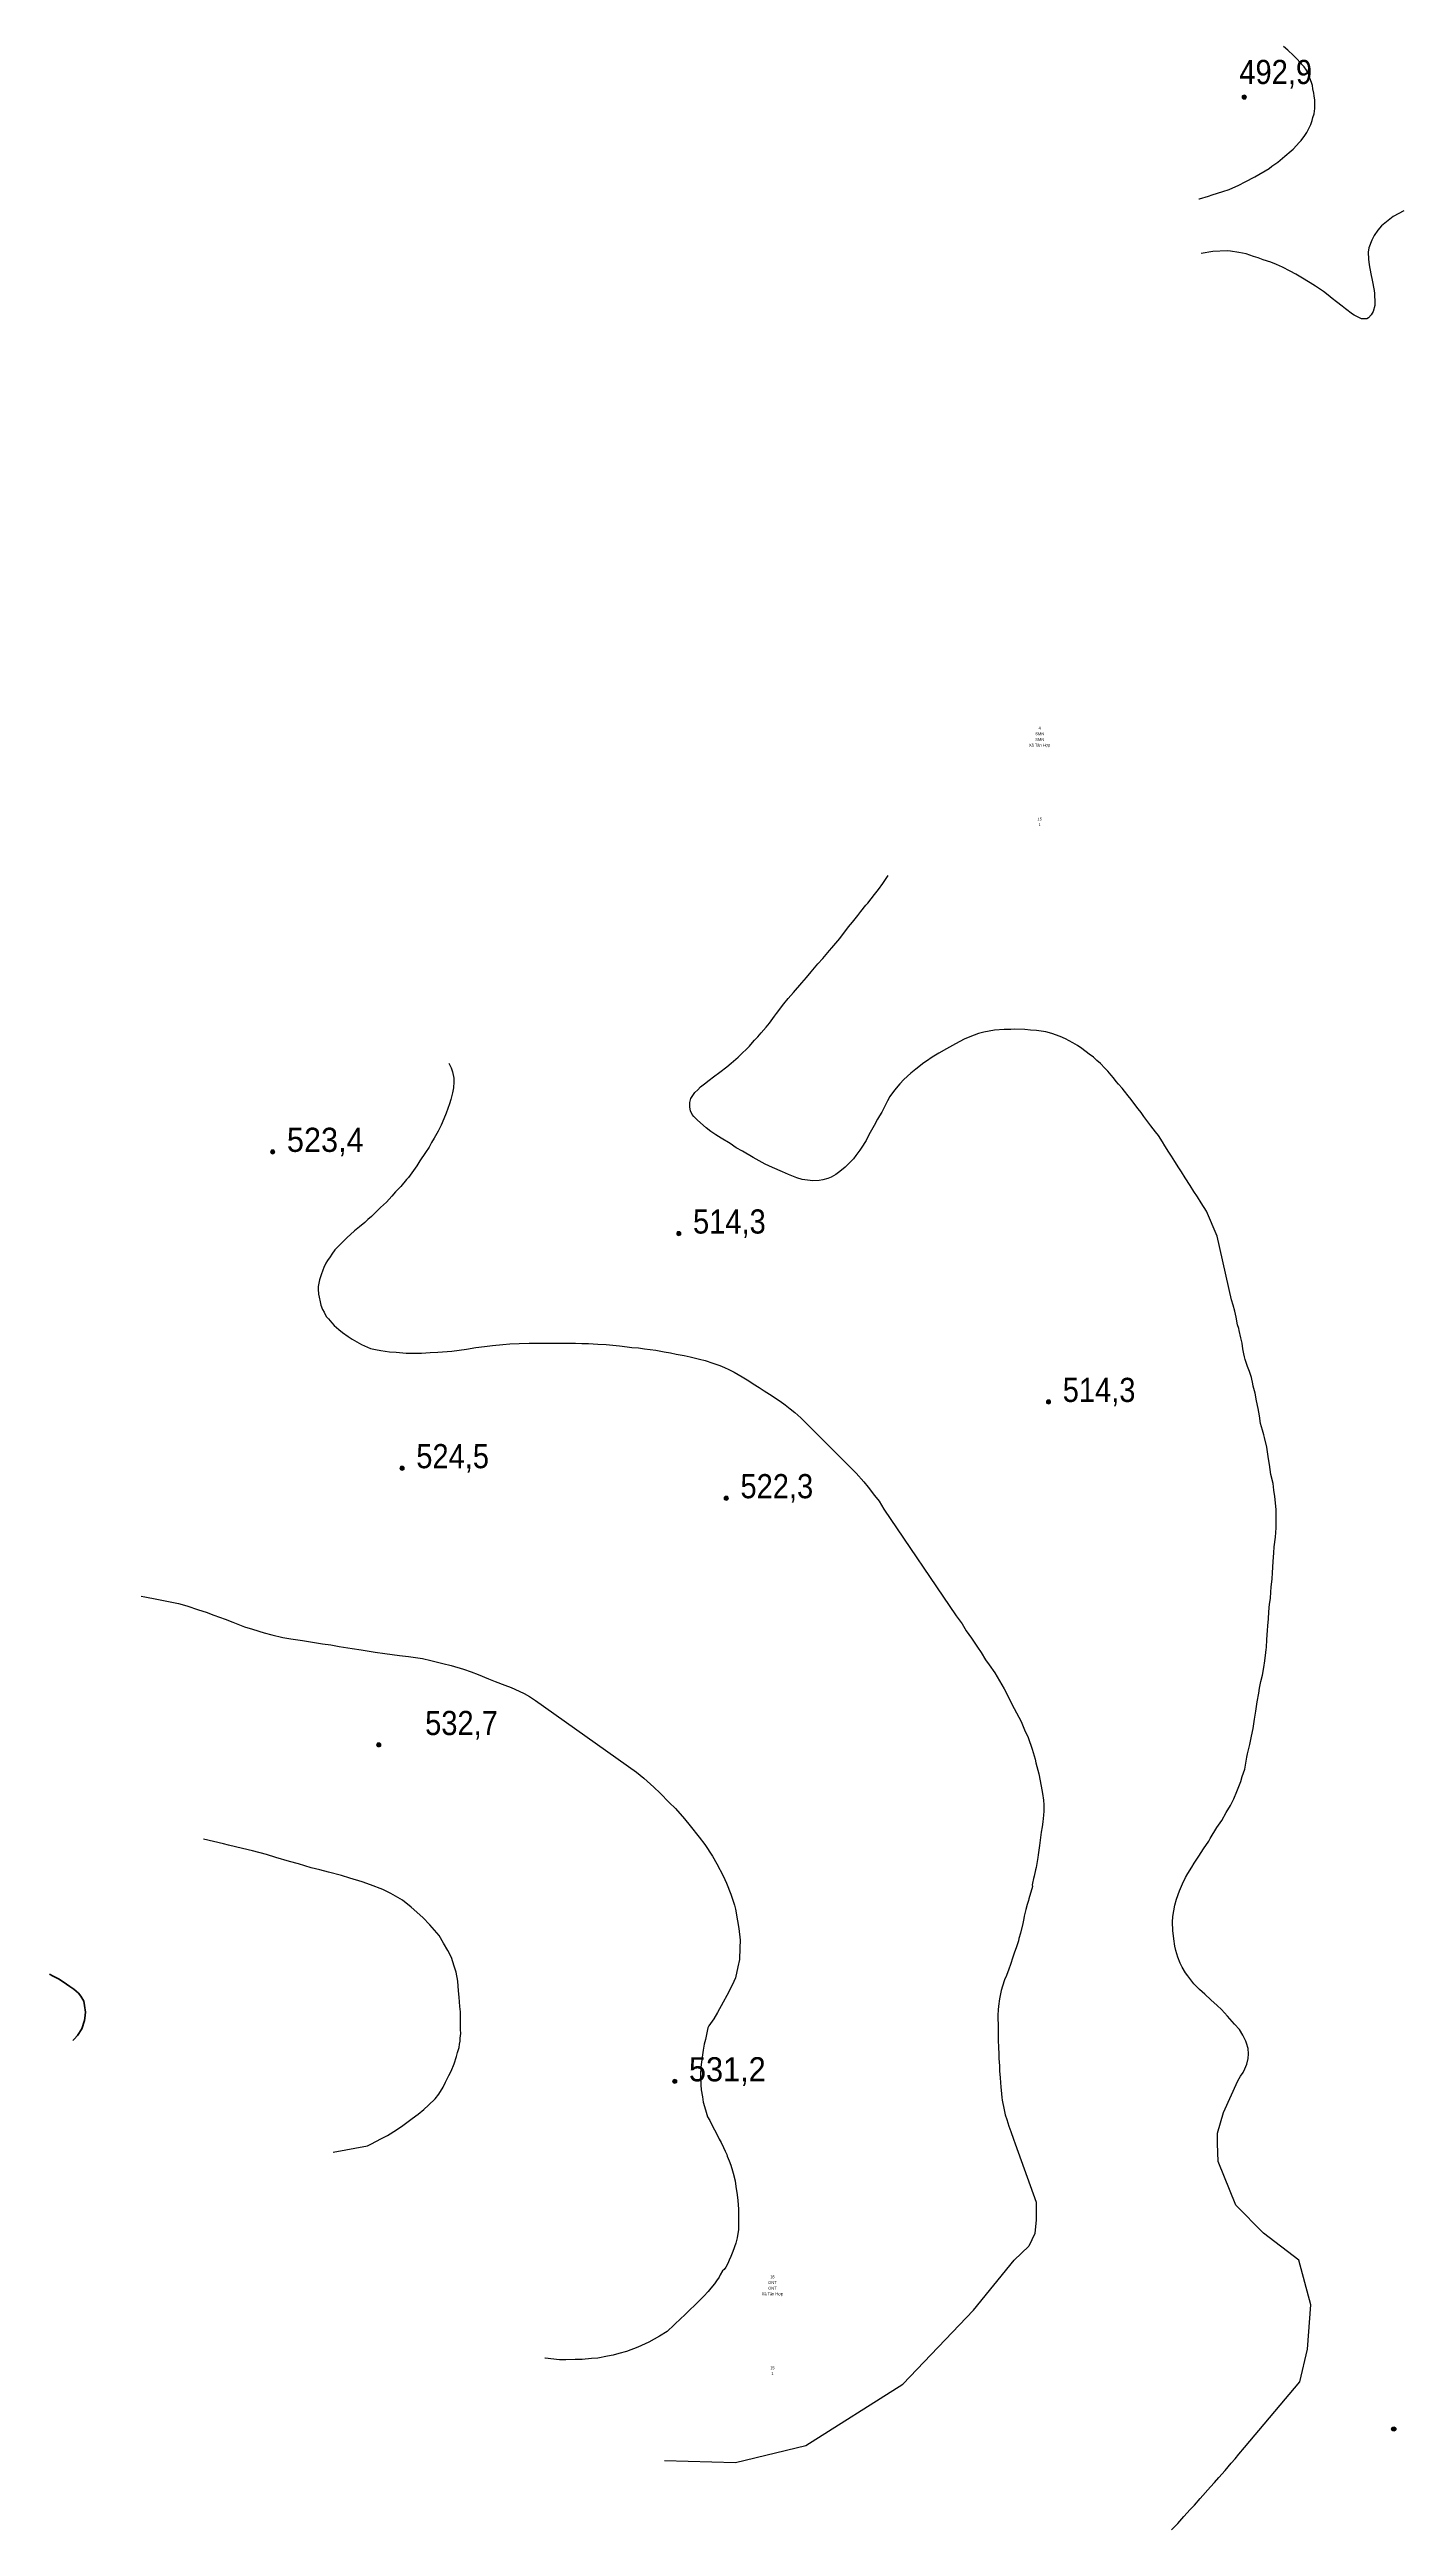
# Model space of a CAD drawing. Header units: metres. Extents: x 549268 to 556659, y 1838059 to 1844558.
# Drawn here: x 549268 to 550221, y 1841813 to 1843556 of the extents above; entities that cross this region are included whole.
import ezdxf
from ezdxf.enums import TextEntityAlignment as Align

# ---------------------------------------------------------------- set-up
doc = ezdxf.new("R2010")
doc.units = ezdxf.units.M
doc.header["$LTSCALE"] = 0.8
for name, color, linetype, lineweight in [('1', 7, 'Continuous', 25), ('2', 7, 'Continuous', 53), ('5', 7, 'Continuous', 13)]:
    doc.layers.add(name, color=color, linetype=linetype, lineweight=lineweight)
doc.layers.add('15', color=7, linetype='Continuous')

msp = doc.modelspace()

# ---------------------------------------------------------------- hatches: boundary and pattern name
at = {"layer": '5'}
for points in [[(550110.94, 1843522.55, 1), (550107.94, 1843522.55, 1)], [(549426.9, 1842780.1, 1), (549423.9, 1842780.1, 1)], [(549712.84, 1842722.62, 1), (549709.84, 1842722.62, 1)], [(549973.15, 1842604.1, 1), (549970.15, 1842604.1, 1)], [(549518, 1842557.45, 1), (549515, 1842557.45, 1)], [(549746.25, 1842536.33, 1), (549743.25, 1842536.33, 1)], [(549501.58, 1842362.75, 1), (549498.58, 1842362.75, 1)], [(549709.99, 1842125.92, 1), (549706.99, 1842125.92, 1)], [(550216.21, 1841881.24, 1), (550213.21, 1841881.24, 1)]]:
    msp.add_hatch(color=256, dxfattribs=at).paths.add_polyline_path(points)

# ---------------------------------------------------------------- linework, layer by layer
at = {"layer": '1'}
for points in [[(550138, 1843480.93), (550142.52, 1843484.8), (550143.8, 1843485.96), (550148.4, 1843490.85), (550149.49, 1843491.99), (550152.03, 1843495.43), (550153.5, 1843497.53), (550155.24, 1843500.87), (550156.3, 1843503.12), (550157.37, 1843506.08), (550157.85, 1843508.06), (550158.75, 1843510.8), (550158.85, 1843512.53), (550159.13, 1843514.49), (550159.19, 1843517.54), (550159.06, 1843520.36), (550158.6, 1843523.45), (550158.48, 1843525.36), (550157.82, 1843528.42), (550157.45, 1843530.71), (550156.71, 1843532.75), (550155.65, 1843535.77), (550154.88, 1843538.01), (550153.18, 1843541.36), (550151.59, 1843543.71), (550150.76, 1843544.72), (550146.69, 1843549.22), (550144.17, 1843551.76), (550140.08, 1843555.54), (550137.14, 1843558.24)], [(550077.6, 1843450.86), (550077.96, 1843450.97), (550084.33, 1843452.82), (550086.97, 1843453.63), (550094.29, 1843456), (550098.78, 1843457.54), (550105.63, 1843460.46), (550110.22, 1843462.82), (550117, 1843466.34), (550127.04, 1843472.37), (550128.9, 1843473.8), (550133.11, 1843476.82), (550138, 1843480.93)], [(550221.9, 1843442.45), (550214.37, 1843438.43), (550206.11, 1843431.9), (550203.43, 1843428.75), (550200.83, 1843425.01), (550199.18, 1843421.78), (550197.16, 1843416.48), (550196.71, 1843413.38), (550196.89, 1843408.34), (550197.33, 1843404.54), (550198.67, 1843398.21), (550199.49, 1843393.75), (550200.95, 1843386.42), (550201.21, 1843384.22), (550201.48, 1843377.46), (550201.36, 1843375.93), (550200.13, 1843371.63), (550198.88, 1843369.36), (550197, 1843367.22), (550195.67, 1843366.46), (550193.25, 1843366.38), (550192.11, 1843366.55), (550186.85, 1843369.08), (550185.65, 1843369.85), (550180.76, 1843373.54), (550178.42, 1843375.4), (550174.52, 1843378.49), (550171.41, 1843380.76), (550168.51, 1843383.06), (550165.28, 1843385.62), (550159.57, 1843389.42), (550155.85, 1843391.82), (550149.4, 1843395.84), (550145.72, 1843397.84)], [(550145.72, 1843397.84), (550141.74, 1843399.91), (550136.32, 1843402.93), (550132.15, 1843404.78), (550128.12, 1843406.33), (550122.76, 1843408.04), (550119.15, 1843409.45), (550115.9, 1843410.39), (550110.73, 1843412.12), (550105.55, 1843413.14), (550099.68, 1843413.97), (550097.52, 1843414.23), (550087.43, 1843413.87), (550079.08, 1843412.43)], [(549848.83, 1842798.6), (549847.07, 1842795.45), (549845.21, 1842792.2), (549843.14, 1842788.21), (549839.73, 1842782.75), (549838.78, 1842781.32), (549836.08, 1842777.46), (549834.23, 1842775.12), (549830.78, 1842771.68), (549828.41, 1842769.38), (549824.71, 1842766.31), (549822.01, 1842764.28), (549818.69, 1842762.37), (549816.27, 1842761.38), (549812.83, 1842760.48), (549810.25, 1842759.98), (549805.63, 1842759.64), (549798.31, 1842760.72), (549794.44, 1842761.79), (549788.58, 1842764.25), (549784.33, 1842765.98), (549777.29, 1842769.02), (549772.14, 1842771.46), (549767.82, 1842773.79), (549763.58, 1842776.24), (549756.09, 1842780.54), (549751.75, 1842783.07), (549747.46, 1842785.92), (549741.24, 1842789.76), (549737.52, 1842792.16), (549733.8, 1842794.56), (549730.56, 1842797.13), (549726.72, 1842800.53), (549724.36, 1842802.59), (549721.85, 1842804.93), (549720.67, 1842806.41), (549719.54, 1842809.12), (549719.07, 1842811.5), (549719.07, 1842814.94), (549719.77, 1842817.66), (549720.81, 1842819.2), (549722.73, 1842821.85), (549724.63, 1842823.79), (549726.71, 1842825.96), (549729.5, 1842828.11), (549732.66, 1842830.5), (549735.83, 1842832.9), (549740.11, 1842836.23), (549745.13, 1842840.05), (549748.28, 1842842.65), (549753.06, 1842846.85), (549755.8, 1842849.4), (549759.16, 1842852.73), (549761.09, 1842854.47), (549763.21, 1842857.15), (549764.73, 1842858.84), (549766.9, 1842861.12), (549769.42, 1842863.85), (549772.91, 1842867.8), (549775.1, 1842870.79), (549778.79, 1842875.67), (549780.09, 1842877.55), (549785.39, 1842884.24), (549788.4, 1842888.03), (549792.04, 1842892.41), (549797.86, 1842899.06), (549801.26, 1842902.9), (549804.44, 1842906.92), (549809.17, 1842912.43), (549812.69, 1842916.18), (549817.5, 1842921.81), (549819.12, 1842923.62), (549824.62, 1842930.33), (549830.87, 1842938.45), (549833.61, 1842941.91), (549837.43, 1842946.51), (549839.55, 1842949.19), (549843.09, 1842953.65), (549844.33, 1842955.21), (549849.1, 1842961.24), (549852.04, 1842964.72), (549854.88, 1842969), (549857.4, 1842972.64), (549858.69, 1842974.66)], [(550126.52, 1842564.13), (550125.25, 1842572.3), (550123.77, 1842579.05), (550123.17, 1842580.87), (550122.38, 1842584.18), (550121.01, 1842589.05), (550120.11, 1842594.24), (550119.32, 1842599.57), (550118.14, 1842604.97), (550117.21, 1842610.4), (550115.84, 1842615.28), (550115.52, 1842616.88), (550114.46, 1842621.29), (550113.05, 1842625.53), (550111.73, 1842629.02), (550110.12, 1842633.87), (550109.62, 1842635.82), (550109.09, 1842638.03), (550108.41, 1842641.47), (550107.92, 1842645.45), (550107.06, 1842649.25), (550105.91, 1842654.41), (550105.62, 1842655.76), (550104.78, 1842658.43), (550103.74, 1842663.72), (550102.83, 1842668.03), (550101.66, 1842672.3), (550100.56, 1842676.07), (550090.3, 1842720.83), (550082.94, 1842738.47), (550079.24, 1842744.29), (550076.53, 1842748.43), (550073.96, 1842752.29), (550071.36, 1842756.34), (550067.77, 1842761.91), (550065.38, 1842765.98), (550063.4, 1842769), (550060.58, 1842773.23), (550058.21, 1842777.11), (550056.35, 1842780.03), (550053.62, 1842784.37), (550051.87, 1842787.21), (550049.13, 1842791.55), (550047.01, 1842794.15), (550043.77, 1842798.53), (550041.62, 1842801.32), (550038.87, 1842804.95), (550036.81, 1842807.85), (550034.68, 1842810.44), (550031.8, 1842814.36), (550029.76, 1842817.07), (550027.75, 1842819.57), (550025.13, 1842822.91), (550023.48, 1842824.95), (550021.02, 1842827.8), (550019.38, 1842829.64), (550017.46, 1842832.25), (550015.83, 1842834.09), (550013.37, 1842836.95), (550011.4, 1842839.05), (550008.3, 1842842.23), (550005.71, 1842844.47), (550003.21, 1842846.81), (550000.33, 1842848.91), (549995.11, 1842852.86), (549992.03, 1842854.94), (549988.87, 1842856.9), (549983.67, 1842859.74), (549979.93, 1842861.43), (549973.92, 1842863.47), (549969.73, 1842864.61), (549963.15, 1842865.46), (549958.95, 1842865.89), (549954.86, 1842866.22), (549947.74, 1842866.41), (549945.12, 1842866.31), (549940.48, 1842866.17), (549933.54, 1842865.67), (549929.77, 1842865.03), (549925.99, 1842864.39), (549922.26, 1842863.35), (549916.34, 1842861.14), (549912.19, 1842859.34), (549906.27, 1842856.23), (549899.89, 1842852.75), (549894.37, 1842849.68), (549889.65, 1842846.7), (549885.7, 1842844.01), (549883.82, 1842842.78), (549878.15, 1842838.37), (549874.63, 1842835.53), (549869.67, 1842831.11), (549866.89, 1842828.05), (549863.15, 1842823.56), (549859.93, 1842819.03), (549858.26, 1842816), (549855.86, 1842811.37), (549854.32, 1842808.05), (549852.6, 1842805.42), (549851.23, 1842803.23), (549848.83, 1842798.6)], [(549549.35, 1842842.59), (549551.09, 1842839.21), (549551.93, 1842836.37), (549552.84, 1842832.02), (549553.03, 1842829.51), (549552.71, 1842825.21), (549552, 1842821.79), (549550.82, 1842817.09), (549549.88, 1842813.84), (549548.74, 1842810.57), (549547.6, 1842807.3), (549544.74, 1842800.48), (549543.91, 1842798.96), (549541.86, 1842794.78), (549539, 1842789.78), (549537.23, 1842786.64), (549535.47, 1842783.5), (549532.98, 1842779.66), (549529.09, 1842773.84), (549526.78, 1842770.23), (549523.38, 1842765.48), (549520.93, 1842762.15), (549519.69, 1842760.59), (549515.6, 1842755.66), (549511.89, 1842751.89), (549509.39, 1842748.96), (549505.52, 1842744.76), (549501.4, 1842740.94), (549498.77, 1842738.31), (549494.94, 1842734.62), (549492.47, 1842732.41), (549490.16, 1842730.42)], [(549490.16, 1842730.42), (549486.47, 1842727.35), (549483.06, 1842724.43), (549480.29, 1842722.08), (549477.92, 1842719.78), (549474.65, 1842716.56), (549473.54, 1842715.62), (549470.82, 1842712.87), (549469.21, 1842711.07), (549467.11, 1842708.19), (549465.81, 1842706.31), (549464, 1842703.57), (549462.9, 1842701.72), (549461.51, 1842698.82), (549460.72, 1842696.91), (549459.49, 1842693.52), (549458.26, 1842690.14), (549457.51, 1842685.29), (549457.52, 1842683.47), (549457.71, 1842680.05), (549458.06, 1842677.96), (549458.76, 1842674.49), (549459.33, 1842672.23), (549460.39, 1842669.21), (549461.53, 1842667.22), (549463.08, 1842664.36), (549464.71, 1842662.52), (549466.95, 1842659.84), (549468.78, 1842658.03), (549471.86, 1842655.04), (549474.63, 1842653.03), (549478.6, 1842650.25), (549481.45, 1842648.35), (549486.25, 1842645.47), (549487.96, 1842644.65), (549494.27, 1842641.84), (549497.8, 1842641.03), (549501.63, 1842640.36), (549507.73, 1842639.35), (549512.22, 1842639.06), (549519.27, 1842638.56), (549526.67, 1842638.51), (549530.22, 1842638.41), (549536.16, 1842638.8), (549541.58, 1842639.22), (549551.53, 1842639.87), (549556.62, 1842640.57), (549561.91, 1842641.28), (549568.37, 1842642.33), (549574.57, 1842643.05), (549580.05, 1842643.79), (549587.45, 1842644.65), (549592.47, 1842645.03), (549598.83, 1842645.26), (549605.9, 1842645.48), (549610.37, 1842645.39), (549616.94, 1842645.44), (549622.92, 1842645.43), (549627.37, 1842645.54), (549634.26, 1842645.53), (549638.53, 1842645.41), (549643.11, 1842645.24), (549647.66, 1842645.26), (549654.4, 1842644.82), (549660.12, 1842644.47), (549664.83, 1842644.01), (549669.63, 1842643.65), (549674.88, 1842642.95), (549678.17, 1842642.52), (549682.98, 1842642.16), (549687.2, 1842641.54), (549691.12, 1842640.98), (549695.23, 1842640.45), (549701.13, 1842639.41), (549705.38, 1842638.58), (549709.52, 1842637.85), (549715.1, 1842636.88), (549719.26, 1842635.94), (549725.94, 1842634.28), (549729.81, 1842633.21), (549735.18, 1842631.51), (549740.25, 1842629.66), (549743.44, 1842628.41), (549746.45, 1842626.94), (549750.41, 1842625.07), (549753.13, 1842623.46), (549755.96, 1842621.76), (549760.64, 1842618.96), (549763.61, 1842616.97), (549767.87, 1842614.33), (549771.48, 1842612.01), (549775.2, 1842609.61), (549782.68, 1842604.6), (549786.31, 1842602.08), (549789.77, 1842599.34), (549793.12, 1842596.69), (549797.31, 1842592.82), (549836.27, 1842553.98), (549841.63, 1842547.92), (549844.72, 1842544.02), (549849.24, 1842538.26)], [(550147.99, 1842000), (550123.02, 1842019.14), (550103.52, 1842038.73), (550091.16, 1842069.55), (550090.7, 1842082.24), (550090.7, 1842089.49), (550094.82, 1842104), (550104.85, 1842126.33), (550106.86, 1842129.48), (550108.78, 1842132.25), (550109.85, 1842134.78), (550111.33, 1842138.12), (550112.25, 1842141.89), (550112.45, 1842145.32), (550112.12, 1842148.94), (550111.02, 1842152.71), (550110.59, 1842154.17), (550108.54, 1842158.46), (550106.16, 1842162.32), (550102.65, 1842166.17), (550097.65, 1842171.86), (550093.56, 1842176.39), (550090.42, 1842179.28), (550086, 1842183.4), (550081.6, 1842187.26), (550077.91, 1842190.59), (550074.01, 1842194.51), (550069.65, 1842200.15), (550068.13, 1842202.23), (550065.72, 1842206.35), (550064.25, 1842209.06), (550062.7, 1842213.41), (550061.36, 1842218.04), (550060.6, 1842221.1), (550059.84, 1842226.18), (550059.24, 1842232.03), (550058.99, 1842238.05), (550059.13, 1842241.98), (550060.65, 1842249.99), (550061.79, 1842254.05), (550063.95, 1842259.99), (550065.98, 1842264.91), (550068.19, 1842269.48), (550069.72, 1842272.32), (550072.46, 1842276.7), (550074.24, 1842279.57), (550077.55, 1842284.4), (550080.83, 1842289.47), (550084.43, 1842294.97), (550085.46, 1842296.86), (550090.05, 1842304.5), (550093.58, 1842309.61), (550096.68, 1842315.04), (550099.71, 1842320.09), (550102.03, 1842324.79), (550104.28, 1842330), (550106.95, 1842336.89), (550108.01, 1842340.55), (550109.76, 1842345.69), (550111.36, 1842354.09), (550111.83, 1842356.42), (550113.4, 1842363.05), (550114.56, 1842368.87), (550115.65, 1842374.31), (550116.61, 1842380.73), (550117.53, 1842386.53), (550118.6, 1842393.09), (550119.63, 1842399.02), (550120.19, 1842402.63), (550121.23, 1842407.42), (550122.33, 1842411.72), (550123.08, 1842415.85), (550123.59, 1842418.82), (550123.79, 1842420.23), (550124.39, 1842425.6), (550124.99, 1842429.84), (550125.05, 1842431.37), (550125.26, 1842436.81), (550125.72, 1842443.18), (550126.07, 1842446.5), (550126.47, 1842451.35), (550126.84, 1842456.44), (550127.33, 1842461.67), (550127.96, 1842465.66), (550128.26, 1842470.37), (550128.46, 1842473.8), (550129.13, 1842479.56), (550129.24, 1842483.74), (550129.88, 1842491.76), (550130.23, 1842497.99), (550130.48, 1842502.06), (550131.39, 1842508.98), (550131.82, 1842515.6), (550131.9, 1842522.04), (550131.98, 1842528.48), (550131.11, 1842537.46), (550130.3, 1842541.9), (550129.71, 1842546.62), (550128.27, 1842553.12), (550127.15, 1842560.05), (550126.52, 1842564.13)], [(549849.24, 1842538.26), (549852.32, 1842534.27), (549855.76, 1842528.67), (549906.72, 1842453.66), (549910.84, 1842447.86), (549911.73, 1842446.28), (549913.62, 1842443.12), (549917.36, 1842437.94), (549918.44, 1842436.54), (549921.69, 1842431.43), (549924.13, 1842427.86), (549927.37, 1842422.57), (549929.81, 1842419), (549933.8, 1842413.48), (549940.48, 1842402.2), (549947.57, 1842388.23), (549952.48, 1842379.08), (549954.67, 1842373.35), (549957.23, 1842367.88), (549960.2, 1842359.71), (549962.24, 1842352.65), (549962.83, 1842350.19), (549964.14, 1842344.97), (549964.75, 1842342.31), (549966.58, 1842333.6), (549967.47, 1842328.54), (549968.22, 1842323.76), (549968.28, 1842320.63), (549968.31, 1842316.07), (549968.03, 1842313.21), (549967.57, 1842308.49), (549967.16, 1842305), (549966.58, 1842301.28), (549966.11, 1842297.48), (549965.25, 1842291.81), (549964.37, 1842285.42), (549964.09, 1842283.47), (549962.97, 1842276.55), (549962.57, 1842274.68), (549961.66, 1842270.32), (549961.14, 1842268.74), (549960.4, 1842265.51), (549960.25, 1842264.18), (549960.39, 1842262.98), (549957.74, 1842254.36), (549957.48, 1842253.12), (549956.69, 1842250.29), (549955.58, 1842246.82), (549954.49, 1842242.23), (549954.19, 1842240.47), (549953.67, 1842237.07), (549952.03, 1842230.19), (549950.85, 1842226.41), (549950.53, 1842224.85), (549948.77, 1842219.89), (549947.72, 1842216.73), (549946.61, 1842213.25), (549944.96, 1842208.2), (549943.62, 1842204.9), (549942.02, 1842200.36), (549940.75, 1842197.38), (549939.24, 1842192.94), (549938.39, 1842189.81), (549937.12, 1842184.09), (549936.33, 1842178.73), (549936.21, 1842176.28), (549936.05, 1842172.41), (549935.93, 1842169.97), (549936.08, 1842166.03), (549936.13, 1842164.72), (549936.17, 1842160.88), (549936.21, 1842157.94), (549936.29, 1842154.61), (549936.54, 1842149.88), (549936.78, 1842145.14), (549936.75, 1842141.9), (549937.04, 1842136.76), (549937.24, 1842133.34), (549937.62, 1842128.32), (549938.07, 1842121.79), (549938.22, 1842119.68), (549938.82, 1842114.48), (549938.92, 1842112.77), (549940.53, 1842105.86), (549941.15, 1842102.29), (549942.34, 1842098.98), (549943.7, 1842094.28), (549945.03, 1842090.68), (549946.97, 1842085.33), (549948.18, 1842081.83), (549962.96, 1842040.97), (549962.96, 1842028.56), (549961.91, 1842018.74), (549957.74, 1842009.96), (549947.37, 1842000)], [(549332.88, 1842467.33), (549335.34, 1842467.03), (549343.93, 1842465.36), (549349.79, 1842464.13), (549358.99, 1842462.15), (549364.9, 1842460.54), (549373.22, 1842457.89), (549378.67, 1842456.13), (549383.87, 1842454.07), (549392.02, 1842451.2), (549397.41, 1842449.15), (549405.61, 1842445.91), (549411.16, 1842444.07), (549419.46, 1842441.6), (549424.78, 1842440.12), (549432.62, 1842438.36), (549438.09, 1842437.28), (549446.42, 1842436.15), (549452.05, 1842435.27), (549460.41, 1842433.96), (549466.23, 1842433.11), (549472.18, 1842431.98), (549481.31, 1842430.56), (549487.72, 1842429.59), (549497.54, 1842427.96), (549504.43, 1842426.95), (549514.58, 1842425.75), (549521.08, 1842424.88), (549530.77, 1842423.52), (549536.74, 1842422.21)], [(549536.74, 1842422.21), (549545.1, 1842420.04), (549550.99, 1842418.62), (549559.79, 1842415.92), (549565.24, 1842414.17), (549570.15, 1842412.17), (549577.25, 1842409.27), (549582.06, 1842407.35), (549588.93, 1842404.81), (549593.23, 1842403.11), (549598.87, 1842400.53), (549602.4, 1842398.93), (549606.28, 1842396.71), (549608.25, 1842395.32), (549610.52, 1842393.87), (549681.49, 1842343.58), (549686.74, 1842339.42), (549693.68, 1842333.07), (549698.28, 1842328.74), (549704.57, 1842322.23), (549708.99, 1842317.87), (549715.34, 1842310.79), (549719.45, 1842305.83), (549725.64, 1842297.68), (549729.58, 1842292.51), (549735, 1842284.46), (549738.2, 1842279.01), (549742.51, 1842270.64), (549745.03, 1842265.4), (549748.02, 1842257.74), (549750.55, 1842249.92), (549751.17, 1842247.04), (549752.59, 1842238.91), (549753.6, 1842233.49), (549754.56, 1842225.21), (549754.42, 1842219.85), (549754.02, 1842211.79), (549753, 1842206.62), (549751.15, 1842198.68), (549748.87, 1842193.65), (549745.23, 1842186.45), (549742.55, 1842181.56), (549738.53, 1842174.32), (549735.89, 1842169.91), (549732.55, 1842165.04), (549731.68, 1842163.51), (549730.23, 1842155.43), (549729.18, 1842152.16), (549728.53, 1842147.89), (549727.96, 1842144.58), (549727.21, 1842139.53), (549726.96, 1842135.97), (549726.71, 1842130.7), (549726.63, 1842128.88), (549726.79, 1842123.46), (549726.99, 1842120.05), (549728.06, 1842114.93), (549728.58, 1842111.27), (549730.16, 1842105.92), (549731.58, 1842101.03), (549733.15, 1842098.25), (549735.13, 1842094.29), (549736.57, 1842091.78), (549738.55, 1842087.82), (549739.72, 1842085.18)], [(549467.96, 1842076.08), (549492.07, 1842080.57), (549494.87, 1842081.99), (549501.63, 1842085.35), (549506.12, 1842087.77), (549512.6, 1842091.87), (549517.11, 1842094.96), (549523.7, 1842099.83), (549527.83, 1842102.89), (549531.74, 1842106.11), (549535.2, 1842109.18), (549539.74, 1842113.62), (549542.32, 1842116.87), (549545.37, 1842121.8), (549547.07, 1842125.24), (549549.37, 1842130.09), (549551.11, 1842133.15), (549553.1, 1842138.25), (549554.79, 1842143.4), (549555.61, 1842146.17), (549556.62, 1842149.82), (549557.03, 1842152.06), (549557.35, 1842154.19), (549557.49, 1842156.31), (549557.76, 1842159.68), (549557.65, 1842162.33), (549557.62, 1842166.62), (549557.65, 1842169.68), (549557.63, 1842174.83), (549557.27, 1842178.7), (549556.72, 1842185.12), (549556.19, 1842189.64), (549555.8, 1842196.48), (549554.59, 1842202.8), (549553.25, 1842206.98), (549551.3, 1842213.2), (549548.72, 1842218.04), (549545.66, 1842223.23), (549542.5, 1842228.47), (549536.08, 1842236.08), (549531.07, 1842241.34), (549522.95, 1842248.63), (549516.71, 1842253.46), (549508.53, 1842258.06), (549503.05, 1842260.86), (549494.27, 1842264.23), (549488.4, 1842266.32), (549479.78, 1842269.04), (549473.85, 1842270.83), (549464.61, 1842273.19), (549458.52, 1842274.77), (549452.52, 1842276.27), (549443.53, 1842278.94), (549437.12, 1842280.77), (549427.55, 1842283.57), (549421.03, 1842285.49), (549411.18, 1842288.16), (549404.22, 1842289.74), (549394.21, 1842292.2), (549390.77, 1842293.04), (549376.63, 1842296.3)], [(549739.72, 1842085.18), (549741.13, 1842082.87), (549742.86, 1842079.45), (549743.95, 1842076.71), (549745.17, 1842074.37), (549745.49, 1842073.26), (549746.17, 1842071.53), (549746.82, 1842069.99), (549748.03, 1842066.98), (549749.18, 1842062.82), (549749.65, 1842061.25), (549750.93, 1842055.96), (549751.39, 1842052.01), (549752.36, 1842046.12), (549752.82, 1842042.16), (549753.46, 1842035.85), (549753.37, 1842031.64), (549753.42, 1842025.45), (549753.3, 1842021.62), (549752.36, 1842015.69), (549751.46, 1842011.96), (549749.46, 1842006.2), (549747.97, 1842002.59), (549746.91, 1842000)], [(549746.91, 1842000), (549745.96, 1841997.68), (549744.45, 1841995.12), (549743.39, 1841993.57), (549741.99, 1841992.45), (549740.5, 1841989.7), (549739.65, 1841987.98), (549737.95, 1841985.4), (549736.45, 1841983.51), (549733.95, 1841980.36), (549732.12, 1841978.05), (549728.98, 1841974.73), (549726.94, 1841972.58), (549724.71, 1841970.42), (549721.8, 1841967.6), (549719.82, 1841965.75), (549716.9, 1841962.93), (549715.11, 1841961.1), (549713.03, 1841959.33), (549703.24, 1841949.96), (549697.78, 1841946.47), (549690.34, 1841942.36), (549682.54, 1841938.71), (549674.56, 1841935.76), (549669.04, 1841934.3), (549665.11, 1841933.24), (549661.04, 1841932.46), (549654.38, 1841931.18), (549649.87, 1841930.76), (549643.23, 1841930.19), (549638.47, 1841930.15), (549631.79, 1841929.98), (549627.42, 1841929.98), (549617.24, 1841931.13), (549617.01, 1841931.18)], [(549701.34, 1841859.11), (549751.21, 1841857.55), (549800.81, 1841869.65), (549869.18, 1841912.68), (549918.91, 1841964.79), (549947.37, 1842000)], [(550058.27, 1841810.29), (550062.72, 1841814.76), (550066.93, 1841819.62), (550071.34, 1841824.49), (550074.42, 1841827.69), (550078.45, 1841832.32), (550085.71, 1841840.57), (550088.5, 1841843.64), (550091.45, 1841847.13), (550096.05, 1841852.03), (550100.24, 1841857.08), (550103.12, 1841860.25), (550105.68, 1841863.5), (550109.6, 1841868.21), (550148.51, 1841914.34), (550154.07, 1841937.46), (550156.45, 1841968.54), (550147.99, 1842000)]]:
    msp.add_lwpolyline(points, dxfattribs=at)
at = {"layer": '2'}
msp.add_lwpolyline([(549284.69, 1842154.61), (549285.67, 1842155.6), (549288.02, 1842158.29), (549290.92, 1842162.81), (549292.89, 1842168.74), (549293.22, 1842170.3), (549293.48, 1842174.65), (549292.93, 1842179.4), (549292.33, 1842182.37), (549290.39, 1842185.95), (549288.63, 1842188.03), (549285.27, 1842190.69), (549282.62, 1842192.79), (549277.93, 1842196.05), (549274.53, 1842198.06), (549270.76, 1842199.91), (549268.26, 1842201.26)], dxfattribs=at)
at = {"layer": '5'}
for centre in [(550109.44, 1843522.55), (549425.4, 1842780.1), (549711.34, 1842722.62), (549971.65, 1842604.1), (549516.5, 1842557.45), (549744.75, 1842536.33), (549500.08, 1842362.75), (549708.49, 1842125.92)]:
    msp.add_circle(centre, 1.5, dxfattribs=at)
at = {"layer": '5', "lineweight": 25}
msp.add_circle((550214.71, 1841881.24), 1.5, dxfattribs=at)

# ---------------------------------------------------------------- texts
at = {"layer": '15'}
for s, p in [('Xã Tân Hợp', (549965.41, 1843065.4)), ('SMN', (549965.42, 1843073.4)), ('SMN', (549965.42, 1843069.4)), ('16', (549777.23, 1841987.31)), ('Xã Tân Hợp', (549777.23, 1841975.31))]:
    msp.add_text(s, height=2, dxfattribs=at).set_placement(p, align=Align.CENTER)
for s, width, p in [('4', 0.9, (549965.41, 1843077.4)), ('15', 0.95, (549965.42, 1843013.4)), ('1', 0.75, (549965.41, 1843009.4)), ('ONT', 1.05, (549777.23, 1841983.31)), ('ONT', 1.05, (549777.23, 1841979.31)), ('15', 0.95, (549777.23, 1841923.31)), ('1', 0.75, (549777.23, 1841919.31))]:
    msp.add_text(s, height=2, dxfattribs=dict(at, width=width)).set_placement(p, align=Align.CENTER)
at = {"layer": '5'}
for s, width, p in [('492,9', 0.9, (550106.01, 1843531.71)), ('523,4', 0.95, (549435.4, 1842780.11)), ('514,3', 0.9, (549721.34, 1842722.62)), ('514,3', 0.9, (549981.65, 1842604.1)), ('524,5', 0.9, (549526.5, 1842557.46)), ('522,3', 0.9, (549754.75, 1842536.33)), ('532,7', 0.9, (549532.74, 1842369.66)), ('531,2', 0.95, (549718.49, 1842125.92))]:
    msp.add_text(s, height=17, dxfattribs=dict(at, width=width)).set_placement(p)

doc.saveas('drawing.dxf')
